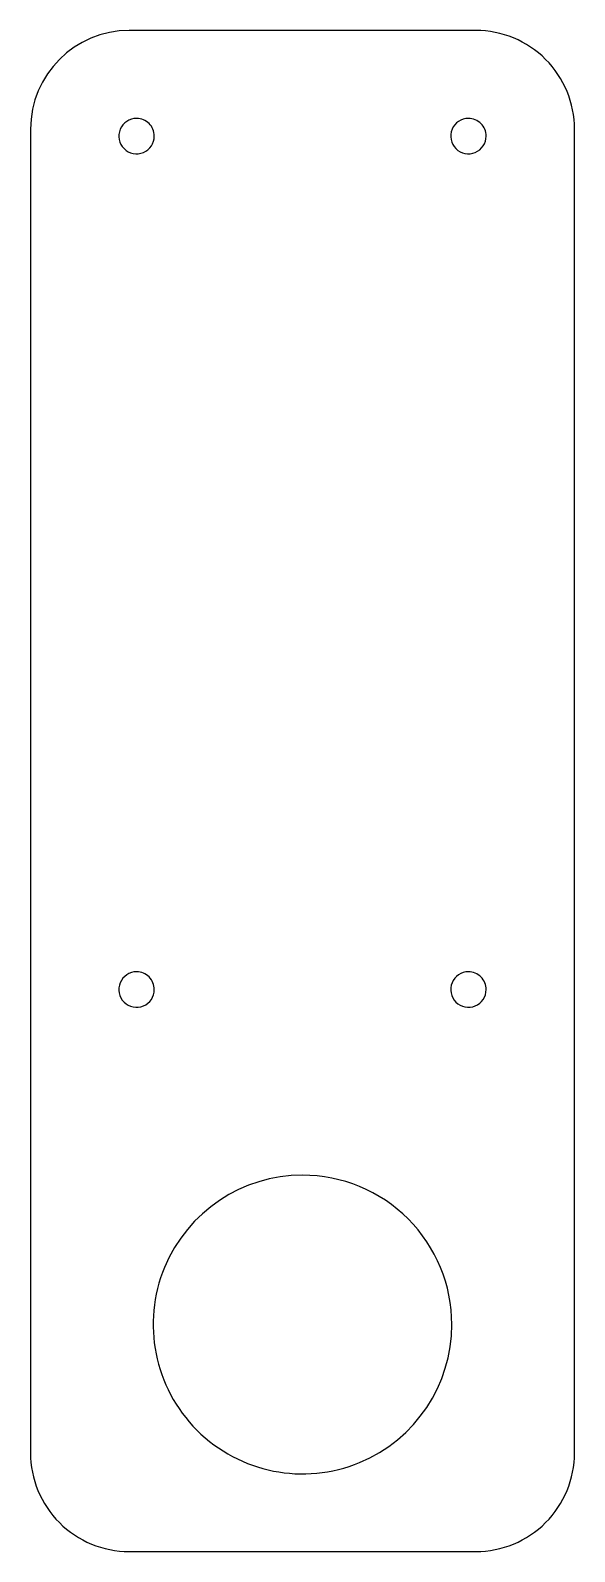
# Model space of a CAD drawing. Extents: x 8.1 to 37.2, y 204.3 to 285.7.
import ezdxf

# ---------------------------------------------------------------- set-up
doc = ezdxf.new("R2010")
doc.units = 0
doc.layers.add('Layer_1', color=7, linetype='CONTINUOUS')

msp = doc.modelspace()

# ---------------------------------------------------------------- linework, layer by layer
at = {"layer": 'Layer_1', "color": 1}
for p, q in [((31.94225, 285.7495), (13.38106, 285.7495)), ((8.08901, 280.4578), (8.08401, 209.5591)), ((13.771596, 281.039336), (13.771596, 281.039336)), ((31.549, 281.039336), (31.549, 281.039336)), ((37.23392, 209.5591), (37.23392, 280.4578)), ((13.771596, 235.324249), (13.771596, 235.324249)), ((31.549, 235.324249), (31.549, 235.324249)), ((22.659229, 224.429062), (22.659229, 224.429062)), ((13.3752, 204.2674), (31.94225, 204.2674)), ((13.3753, 204.2674), (13.3752, 204.2674))]:
    msp.add_line(p, q, dxfattribs=at)
for points in [[(13.38106, 285.7495), (10.458478, 285.749501), (8.089202, 283.380382), (8.08901, 280.4578)], [(35.684037, 284.199596), (34.691656, 285.191983), (33.345694, 285.749501), (31.94225, 285.7495)], [(37.23392, 280.4578), (37.233929, 281.861244), (36.676419, 283.207209), (35.684037, 284.199596)], [(12.89391, 280.452885), (12.746869, 280.097895), (12.828146, 279.689283), (13.099845, 279.417585)], [(13.771596, 281.039336), (13.387357, 281.039336), (13.040952, 280.807876), (12.89391, 280.452885)], [(14.443347, 280.761087), (14.265188, 280.939247), (14.023552, 281.039336), (13.771596, 281.039336)], [(14.721596, 280.089336), (14.721596, 280.341292), (14.621507, 280.582928), (14.443347, 280.761087)], [(30.671314, 280.452885), (30.524273, 280.097895), (30.60555, 279.689283), (30.877249, 279.417585)], [(31.549, 281.039336), (31.164761, 281.039336), (30.818356, 280.807876), (30.671314, 280.452885)], [(32.220751, 280.761087), (32.042592, 280.939247), (31.800956, 281.039336), (31.549, 281.039336)], [(32.499, 280.089336), (32.499, 280.341292), (32.398911, 280.582928), (32.220751, 280.761087)], [(14.135145, 279.21165), (14.490136, 279.358692), (14.721596, 279.705097), (14.721596, 280.089336)], [(31.912549, 279.21165), (32.26754, 279.358692), (32.499, 279.705097), (32.499, 280.089336)], [(13.099845, 279.417585), (13.371543, 279.145886), (13.780155, 279.064609), (14.135145, 279.21165)], [(30.877249, 279.417585), (31.148947, 279.145886), (31.557559, 279.064609), (31.912549, 279.21165)], [(12.89391, 234.737798), (12.746869, 234.382808), (12.828146, 233.974196), (13.099845, 233.702498)], [(13.771596, 235.324249), (13.387357, 235.324249), (13.040952, 235.092789), (12.89391, 234.737798)], [(14.443347, 235.046), (14.265188, 235.22416), (14.023552, 235.324249), (13.771596, 235.324249)], [(14.721596, 234.374249), (14.721596, 234.626205), (14.621507, 234.867841), (14.443347, 235.046)], [(30.671314, 234.737798), (30.524273, 234.382808), (30.60555, 233.974196), (30.877249, 233.702498)], [(31.549, 235.324249), (31.164761, 235.324249), (30.818356, 235.092789), (30.671314, 234.737798)], [(32.220751, 235.046), (32.042592, 235.22416), (31.800956, 235.324249), (31.549, 235.324249)], [(32.499, 234.374249), (32.499, 234.626205), (32.398911, 234.867841), (32.220751, 235.046)], [(14.135145, 233.496563), (14.490136, 233.643605), (14.721596, 233.99001), (14.721596, 234.374249)], [(31.912549, 233.496563), (32.26754, 233.643605), (32.499, 233.99001), (32.499, 234.374249)], [(13.099845, 233.702498), (13.371543, 233.430799), (13.780155, 233.349522), (14.135145, 233.496563)], [(30.877249, 233.702498), (31.148947, 233.430799), (31.557559, 233.349522), (31.912549, 233.496563)], [(22.659229, 224.429062), (19.423531, 224.429062), (16.506441, 222.479925), (15.268193, 219.490529)], [(28.316083, 222.085916), (26.815792, 223.586207), (24.780961, 224.429062), (22.659229, 224.429062)], [(30.659229, 216.429062), (30.659229, 218.550794), (29.816374, 220.585625), (28.316083, 222.085916)], [(15.268193, 219.490529), (14.029945, 216.501134), (14.714391, 213.060192), (17.002375, 210.772208)], [(25.720696, 209.038026), (28.710092, 210.276274), (30.659229, 213.193364), (30.659229, 216.429062)], [(17.002375, 210.772208), (19.290359, 208.484224), (22.731301, 207.799778), (25.720696, 209.038026)], [(8.08401, 209.5591), (8.0839, 208.155691), (8.641325, 206.809725), (9.633647, 205.817327)], [(35.684037, 205.817304), (36.676419, 206.809691), (37.233929, 208.155656), (37.23392, 209.5591)], [(9.633647, 205.817327), (10.625968, 204.824929), (11.971891, 204.267399), (13.3753, 204.2674)], [(31.94225, 204.2674), (33.345694, 204.267399), (34.691656, 204.824917), (35.684037, 205.817304)]]:
    msp.add_open_spline(points, degree=3, dxfattribs=at)

doc.saveas('drawing.dxf')
